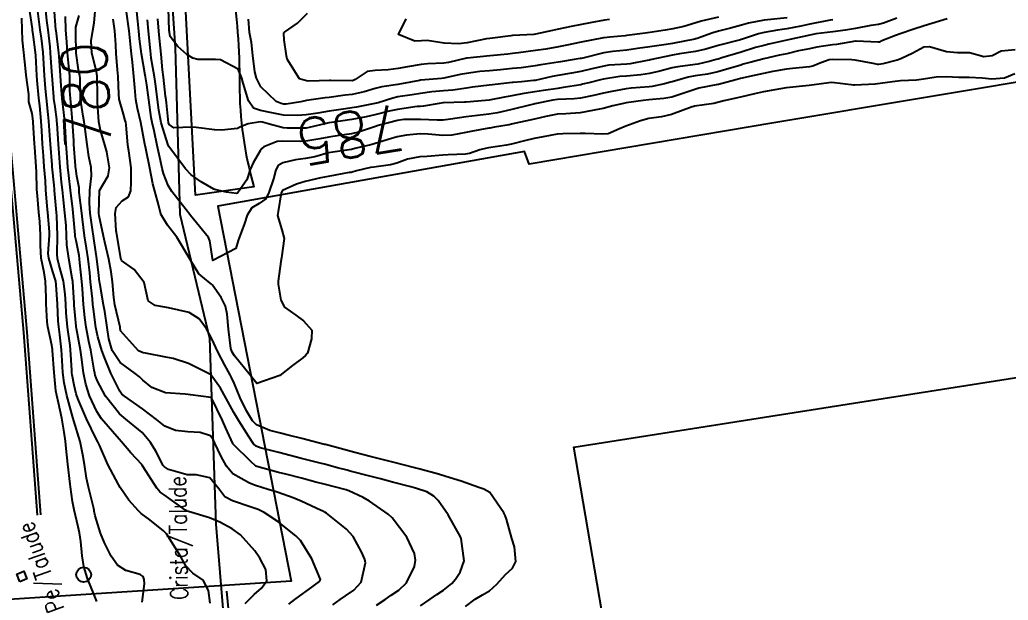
# Model space of a CAD drawing. Header units: metres. Extents: x 318500 to 325275, y 7408834 to 7428799.
# Drawn here: x 321575.7 to 321662.2, y 7423880.6 to 7423931.4 of the extents above; entities that cross this region are included whole.
import ezdxf
from ezdxf.enums import TextEntityAlignment as Align

# ---------------------------------------------------------------- set-up
doc = ezdxf.new("R2010")
doc.units = ezdxf.units.M
doc.header["$MEASUREMENT"] = 0
doc.linetypes.add('CONTINUO', pattern=[0])
for name, color, linetype in [('Canaleta de Drenagem', 151, 'Continuous'), ('Cotas', 45, 'Continuous'), ('Curvas de Nivel 1m', 11, 'Continuous'), ('Curvas de Nivel 5m', 15, 'Continuous'), ('Divisas', 45, 'Continuous'), ('Estação', 45, 'Continuous'), ('GABIÃO', 45, 'Continuous'), ('Postes', 20, 'Continuous'), ('Pórticos', 45, 'Continuous'), ('TEXTO', 45, 'Continuous'), ('Vias Primárias', 230, 'Continuous')]:
    doc.layers.add(name, color=color, linetype=linetype)
doc.styles.add('ROMANS', font='romans', dxfattribs={"height": 0.2})
doc.styles.add('Style-STANDARD', font='STANDARD.shx')

msp = doc.modelspace()

# ---------------------------------------------------------------- linework, layer by layer
at = {"layer": 'Canaleta de Drenagem'}
for points in [[(321577.194, 7423888.041), (321576.017, 7423904.022), (321574.325, 7423923.243), (321571.736, 7423956.374), (321570.634, 7423968.18), (321567.219, 7424003.22), (321566.6, 7424017.962), (321565.251, 7424039.721), (321562.988, 7424064.933), (321561.72, 7424085.302), (321560.327, 7424099.398), (321559.181, 7424105.144)], [(321577.493, 7423888.063), (321576.316, 7423904.047), (321574.624, 7423923.268), (321572.035, 7423956.4), (321570.933, 7423968.208), (321567.519, 7424003.24), (321566.9, 7424017.977), (321565.55, 7424039.743), (321563.287, 7424064.956), (321562.019, 7424085.326), (321560.624, 7424099.443), (321559.475, 7424105.203)]]:
    msp.add_lwpolyline(points, dxfattribs=at)
at = {"layer": 'Curvas de Nivel 1m', "flags": 128}
for points, elevation in [([(321595.393, 7423880.298), (321595.78, 7423880.69), (321596.182, 7423881.094), (321596.818, 7423881.653), (321597.281, 7423882.274), (321597.203, 7423883.268), (321596.666, 7423884.283), (321596.229, 7423884.9), (321594.973, 7423886.303), (321594.258, 7423886.839), (321593.177, 7423887.416), (321592.272, 7423887.787), (321590.42, 7423888.368), (321590.309, 7423888.398), (321590.28, 7423888.405), (321590.184, 7423888.467), (321588.294, 7423889.817), (321587.961, 7423890.059), (321587.663, 7423890.4), (321586.467, 7423892.279), (321586.366, 7423892.419), (321586.355, 7423892.444), (321586.331, 7423892.474), (321585.395, 7423893.488), (321584.553, 7423894.447), (321584.353, 7423894.677), (321582.821, 7423896.466), (321582.39, 7423897.125), (321581.775, 7423898.48), (321581.434, 7423899.498), (321581.23, 7423900.488), (321581.061, 7423901.881), (321580.97, 7423902.492), (321580.619, 7423904.368), (321580.594, 7423904.498), (321580.582, 7423904.589), (321580.5, 7423905.529), (321580.426, 7423906.418), (321580.424, 7423906.501), (321580.416, 7423906.597), (321580.293, 7423908.504), (321580.256, 7423908.792), (321579.94, 7423910.509), (321579.773, 7423911.704), (321579.741, 7423912.513), (321579.706, 7423913.411), (321579.61, 7423914.515), (321579.498, 7423915.656), (321579.4, 7423916.519), (321579.321, 7423917.184), (321579.194, 7423918.522), (321579.067, 7423920.152), (321579.042, 7423920.525), (321578.921, 7423922.333), (321578.908, 7423922.527), (321578.892, 7423922.688), (321578.743, 7423923.808), (321578.652, 7423924.531), (321578.641, 7423924.642), (321578.491, 7423926.533), (321578.471, 7423926.847), (321578.36, 7423928.535), (321578.309, 7423929.041), (321578.133, 7423930.537), (321578.038, 7423931.342), (321577.911, 7423932.539)], 777), ([(321599.214, 7423880.244), (321599.757, 7423880.656), (321600.181, 7423880.973), (321600.923, 7423881.489), (321601.909, 7423882.213), (321601.999, 7423882.415), (321601.233, 7423884.22), (321600.244, 7423885.802), (321599.831, 7423886.236), (321598.268, 7423887.481), (321597.057, 7423888.278), (321596.524, 7423888.528), (321596.283, 7423888.611), (321595.826, 7423888.753), (321594.29, 7423889.277), (321593.626, 7423889.653), (321593.099, 7423890.328), (321592.314, 7423891.3), (321591.107, 7423891.569), (321590.318, 7423891.558), (321588.676, 7423892.035), (321588.328, 7423892.256), (321588.221, 7423892.392), (321587.572, 7423893.631), (321587.109, 7423894.409), (321586.363, 7423895.285), (321584.931, 7423896.442), (321584.387, 7423896.92), (321583.161, 7423898.462), (321582.424, 7423899.823), (321582.253, 7423900.297), (321582.215, 7423900.473), (321582.176, 7423900.732), (321581.867, 7423902.479), (321581.718, 7423903.235), (321581.468, 7423904.485), (321581.348, 7423905.336), (321581.25, 7423906.489), (321581.154, 7423907.867), (321581.098, 7423908.492), (321580.93, 7423910.129), (321580.891, 7423910.495), (321580.848, 7423910.771), (321580.586, 7423912.084), (321580.52, 7423912.431), (321580.513, 7423912.501), (321580.511, 7423912.581), (321580.337, 7423914.504), (321580.304, 7423914.825), (321580.098, 7423916.508), (321579.941, 7423917.789), (321579.87, 7423918.512), (321579.8, 7423919.396), (321579.722, 7423920.515), (321579.656, 7423921.576), (321579.6, 7423922.517), (321579.521, 7423923.301), (321579.378, 7423924.521), (321579.246, 7423926.049), (321579.217, 7423926.523), (321579.093, 7423928.238), (321579.071, 7423928.526), (321579.047, 7423928.761), (321578.829, 7423930.469), (321578.822, 7423930.53), (321578.666, 7423932.532)], 778), ([(321610.743, 7423880.091), (321611.593, 7423880.665), (321612.185, 7423881.073), (321612.778, 7423881.477), (321613.502, 7423882.057), (321613.817, 7423882.441), (321614.21, 7423883.052), (321614.565, 7423884.045), (321614.311, 7423885.987), (321614.29, 7423886.049), (321614.251, 7423886.136), (321613.174, 7423888.061), (321612.292, 7423889.31), (321611.928, 7423889.707), (321611.29, 7423890.085), (321610.305, 7423890.41), (321609.893, 7423890.519), (321608.312, 7423890.939), (321607.24, 7423891.217), (321606.32, 7423891.456), (321604.602, 7423891.899), (321604.327, 7423891.971), (321603.473, 7423892.193), (321602.334, 7423892.487), (321601.967, 7423892.582), (321600.342, 7423892.997), (321599.333, 7423893.257), (321598.349, 7423893.513), (321596.699, 7423893.941), (321596.357, 7423894.084), (321596.137, 7423894.292), (321595.698, 7423894.965), (321594.844, 7423896.305), (321594.391, 7423897.035), (321593.696, 7423898.321), (321593.248, 7423899.158), (321592.43, 7423900.308), (321592.413, 7423900.323), (321592.364, 7423900.341), (321590.444, 7423901.326), (321589.08, 7423901.754), (321588.452, 7423901.878), (321586.657, 7423902.217), (321586.458, 7423902.263), (321586.048, 7423902.426), (321584.486, 7423904.171), (321584.445, 7423904.45), (321584.437, 7423904.504), (321583.989, 7423906.455), (321583.887, 7423907.089), (321583.775, 7423908.458), (321583.666, 7423909.347), (321583.452, 7423910.461), (321583.119, 7423911.931), (321583.002, 7423912.466), (321582.617, 7423914.261), (321582.584, 7423914.471), (321582.579, 7423914.512), (321582.65, 7423916.47), (321583.387, 7423917.739), (321583.521, 7423918.461), (321583.288, 7423919.867), (321583.112, 7423920.466), (321582.719, 7423921.747), (321582.594, 7423922.472), (321582.477, 7423924.204), (321582.456, 7423924.474), (321582.451, 7423924.778), (321582.445, 7423926.475), (321582.371, 7423926.892), (321581.968, 7423928.483), (321581.918, 7423929.581), (321582.059, 7423930.482), (321582.18, 7423931.14), (321582.278, 7423932.479)], 781), ([(321662.799, 7423926.671), (321661.907, 7423926.31), (321660.792, 7423926.217), (321659.933, 7423926.313), (321658.793, 7423926.366), (321657.898, 7423926.375), (321656.794, 7423926.411), (321655.915, 7423926.381), (321654.79, 7423926.21), (321654.19, 7423926.128), (321652.788, 7423926.059), (321652.329, 7423926.012), (321650.783, 7423925.803), (321650.573, 7423925.784), (321648.781, 7423925.679), (321648.701, 7423925.681), (321646.785, 7423925.921), (321646.507, 7423925.901), (321644.78, 7423925.65), (321642.778, 7423925.467), (321641.284, 7423925.186), (321640.774, 7423925.1), (321640.002, 7423924.941), (321638.769, 7423924.626), (321637.324, 7423924.31), (321636.764, 7423924.16), (321636.44, 7423924.087), (321634.751, 7423923.846), (321634.695, 7423923.836), (321634.551, 7423923.783), (321632.743, 7423923.125), (321631.846, 7423922.928), (321630.739, 7423922.77), (321630.007, 7423922.578), (321628.733, 7423922.112), (321628.18, 7423921.868), (321627.181, 7423921.425), (321626.723, 7423921.39), (321625.179, 7423921.457), (321624.723, 7423921.454), (321623.216, 7423921.441), (321622.722, 7423921.405), (321621.501, 7423921.176), (321620.716, 7423921.021), (321619.868, 7423920.828), (321618.708, 7423920.526), (321618.276, 7423920.434), (321616.703, 7423920.192), (321616.558, 7423920.167), (321615.944, 7423920.031), (321615.044, 7423919.695), (321614.694, 7423919.641), (321613.169, 7423919.597), (321612.692, 7423919.558), (321611.329, 7423919.455), (321610.69, 7423919.41), (321609.6, 7423919.203), (321608.681, 7423918.872), (321608.109, 7423918.708), (321606.675, 7423918.519), (321606.369, 7423918.469), (321605.145, 7423918.175), (321604.778, 7423918.07), (321604.669, 7423918.052), (321604.517, 7423918.031), (321602.665, 7423917.705), (321602.025, 7423917.581), (321600.66, 7423917.25), (321599.884, 7423917.021), (321598.652, 7423916.462), (321598.56, 7423916.261), (321598.274, 7423914.617), (321598.215, 7423914.266), (321598.602, 7423913.034), (321598.808, 7423912.258), (321598.573, 7423910.584), (321598.51, 7423910.261), (321598.286, 7423908.522), (321598.284, 7423908.264), (321598.519, 7423906.877), (321598.834, 7423906.255), (321599.818, 7423905.555), (321600.498, 7423905.052), (321601.236, 7423904.223), (321601.218, 7423903.483), (321600.854, 7423902.226), (321600.683, 7423902.003), (321600.454, 7423901.825), (321599.554, 7423901.133), (321598.43, 7423900.26), (321596.423, 7423899.555), (321595.834, 7423900.296), (321594.455, 7423902.001), (321594.25, 7423902.313), (321594.143, 7423902.637), (321593.943, 7423904.318), (321593.83, 7423905.647), (321593.669, 7423906.323), (321593.28, 7423907.087), (321592.537, 7423908.172), (321592.459, 7423908.262), (321592.335, 7423908.343), (321591.348, 7423909.155), (321590.594, 7423910.37), (321590.586, 7423910.386), (321590.571, 7423910.422), (321589.412, 7423912.382), (321588.606, 7423913.44), (321587.996, 7423914.399), (321587.797, 7423915.238), (321587.481, 7423916.408), (321587.298, 7423917.052), (321587.037, 7423918.414), (321586.696, 7423920.134), (321586.631, 7423920.421), (321586.611, 7423920.512), (321586.255, 7423922.427), (321585.965, 7423923.654), (321585.825, 7423924.434), (321585.728, 7423925.473), (321585.642, 7423926.437), (321585.529, 7423927.709), (321585.436, 7423928.441), (321585.376, 7423929.002), (321585.245, 7423930.444), (321584.985, 7423932.321)], 783), ([(321662.83, 7423928.773), (321661.6, 7423928.657), (321660.822, 7423928.262), (321660.088, 7423928.184), (321658.826, 7423928.515), (321657.774, 7423928.532), (321656.827, 7423928.604), (321655.311, 7423929.034), (321654.833, 7423929.023), (321653.869, 7423928.49), (321652.817, 7423927.985), (321652.497, 7423927.871), (321651.238, 7423927.566), (321650.883, 7423927.495), (321650.809, 7423927.498), (321650.396, 7423927.576), (321648.814, 7423927.877), (321648.514, 7423927.903), (321646.815, 7423927.93), (321646.541, 7423927.897), (321645.812, 7423927.635), (321645.102, 7423927.349), (321644.804, 7423927.282), (321643.316, 7423927.159), (321642.801, 7423927.094), (321641.615, 7423926.875), (321640.795, 7423926.705), (321639.981, 7423926.524), (321638.788, 7423926.261), (321638.363, 7423926.16), (321636.837, 7423925.759), (321636.78, 7423925.748), (321635.135, 7423925.418), (321634.773, 7423925.321), (321633.64, 7423924.924), (321632.763, 7423924.653), (321632.064, 7423924.517), (321630.758, 7423924.395), (321630.253, 7423924.35), (321628.754, 7423924.139), (321628.519, 7423924.098), (321627.591, 7423923.877), (321626.748, 7423923.653), (321626.429, 7423923.577), (321624.744, 7423923.282), (321623.486, 7423923.189), (321622.742, 7423923.142), (321621.738, 7423922.953), (321620.737, 7423922.713), (321619.093, 7423922.354), (321618.733, 7423922.27), (321618.508, 7423922.226), (321617.244, 7423922.015), (321616.814, 7423921.934), (321616.728, 7423921.915), (321615.146, 7423921.621), (321614.722, 7423921.536), (321613.483, 7423921.304), (321612.718, 7423921.286), (321611.408, 7423921.405), (321610.72, 7423921.417), (321609.51, 7423921.326), (321608.716, 7423921.177), (321607.927, 7423920.927), (321606.706, 7423920.56), (321606.39, 7423920.478), (321605.126, 7423920.176), (321604.792, 7423920.086), (321604.698, 7423920.064), (321603.067, 7423919.832), (321602.693, 7423919.756), (321601.49, 7423919.426), (321600.685, 7423919.262), (321599.793, 7423919.139), (321598.679, 7423918.888), (321598.292, 7423918.65), (321598.094, 7423918.269), (321597.869, 7423917.479), (321597.466, 7423916.278), (321597.201, 7423915.723), (321596.635, 7423915.314), (321595.981, 7423914.946), (321595.569, 7423914.301), (321595.348, 7423913.563), (321594.862, 7423912.307), (321594.794, 7423912.101), (321594.581, 7423911.392), (321592.57, 7423910.34), (321592.306, 7423912.063), (321592.178, 7423912.346), (321590.619, 7423914.275), (321590.539, 7423914.371), (321590.233, 7423914.767), (321588.969, 7423916.387), (321588.655, 7423916.908), (321588.236, 7423917.967), (321588.131, 7423918.398), (321587.985, 7423919.096), (321587.702, 7423920.405), (321587.437, 7423921.691), (321587.258, 7423922.412), (321587.171, 7423922.85), (321586.955, 7423924.417), (321586.769, 7423925.71), (321586.662, 7423926.422), (321586.635, 7423926.57), (321586.306, 7423928.428), (321586.153, 7423929.76), (321586.088, 7423930.431), (321585.984, 7423931.291), (321585.886, 7423932.435)], 784), ([(321646.858, 7423931.419), (321646.617, 7423931.383), (321644.854, 7423931.036), (321644.052, 7423930.866), (321642.844, 7423930.63), (321642.028, 7423930.503), (321640.839, 7423930.305), (321640.354, 7423930.19), (321638.951, 7423929.728), (321638.83, 7423929.688), (321638.769, 7423929.671), (321636.824, 7423929.156), (321635.743, 7423928.849), (321634.819, 7423928.634), (321633.436, 7423928.421), (321632.815, 7423928.312), (321630.87, 7423927.899), (321630.81, 7423927.886), (321630.769, 7423927.881), (321630.587, 7423927.842), (321629.101, 7423927.561), (321628.805, 7423927.526), (321627.253, 7423927.434), (321626.802, 7423927.368), (321625.625, 7423927.08), (321624.795, 7423926.894), (321623.978, 7423926.743), (321622.789, 7423926.538), (321622.292, 7423926.443), (321620.782, 7423926.114), (321620.658, 7423926.095), (321619.598, 7423925.988), (321618.856, 7423925.921), (321618.779, 7423925.91), (321617.064, 7423925.729), (321616.775, 7423925.69), (321615.308, 7423925.506), (321614.771, 7423925.43), (321613.574, 7423925.262), (321612.767, 7423925.191), (321611.746, 7423925.11), (321610.763, 7423924.973), (321610.025, 7423924.847), (321608.758, 7423924.656), (321608.326, 7423924.567), (321607.036, 7423924.156), (321606.749, 7423924.084), (321605.15, 7423923.772), (321604.745, 7423923.699), (321604.17, 7423923.615), (321602.742, 7423923.41), (321601.761, 7423923.246), (321600.739, 7423923.093), (321599.965, 7423923.021), (321598.738, 7423923.069), (321597.744, 7423923.279), (321596.742, 7423923.485), (321596.114, 7423923.67), (321595.683, 7423924.306), (321595.224, 7423925.862), (321595.096, 7423926.315), (321594.792, 7423927.093), (321593.23, 7423927.909), (321592.804, 7423927.934), (321591.238, 7423927.929), (321590.805, 7423928.055), (321590.275, 7423928.375), (321589.499, 7423929.066), (321588.826, 7423929.959), (321588.764, 7423930.336), (321588.756, 7423930.401), (321588.753, 7423930.478), (321588.677, 7423932.402)], 787), ([(321582.409, 7423880.468), (321582.179, 7423881.044), (321581.582, 7423882.479), (321581.258, 7423883.531), (321581.134, 7423884.486), (321581.012, 7423885.715), (321580.881, 7423886.491), (321580.774, 7423887.011), (321580.425, 7423888.498), (321580.281, 7423889.222), (321580.092, 7423890.503), (321580.062, 7423890.746), (321579.876, 7423892.507), (321579.721, 7423893.887), (321579.666, 7423894.51), (321579.557, 7423895.317), (321579.328, 7423896.516), (321579.045, 7423897.876), (321578.894, 7423898.523), (321578.818, 7423898.928), (321578.66, 7423900.527), (321578.526, 7423902.462), (321578.523, 7423902.529), (321578.466, 7423902.91), (321578.121, 7423904.534), (321578.053, 7423904.975), (321577.96, 7423906.535), (321577.954, 7423907.1), (321577.903, 7423908.536), (321577.79, 7423909.299), (321577.544, 7423910.54), (321577.46, 7423911.662), (321577.476, 7423912.541), (321577.41, 7423913.74), (321577.337, 7423914.543), (321577.196, 7423915.99), (321577.163, 7423916.545), (321577.12, 7423918.091), (321577.098, 7423918.546), (321576.978, 7423920.265), (321576.959, 7423920.547), (321576.827, 7423922.45), (321576.821, 7423922.549), (321576.737, 7423923.207), (321576.438, 7423924.245), (321576.436, 7423924.555), (321576.437, 7423924.872), (321576.208, 7423926.559), (321576.158, 7423927.191), (321576.017, 7423928.562), (321575.892, 7423929.635), (321575.876, 7423930.564), (321575.848, 7423931.562)], 774), ([(321592.33, 7423880.338), (321592.187, 7423881.444), (321591.709, 7423882.347), (321590.811, 7423882.966), (321590.212, 7423883.591), (321589.754, 7423884.375), (321589.01, 7423885.611), (321588.494, 7423886.388), (321588.254, 7423886.668), (321587.047, 7423887.63), (321586.276, 7423888.181), (321586.156, 7423888.3), (321586.047, 7423888.423), (321585.203, 7423889.355), (321584.455, 7423890.448), (321584.304, 7423890.706), (321583.363, 7423892.46), (321582.644, 7423894.17), (321582.49, 7423894.469), (321582.354, 7423894.713), (321581.502, 7423896.483), (321580.803, 7423898.095), (321580.639, 7423898.497), (321580.583, 7423898.668), (321580.419, 7423899.407), (321580.247, 7423900.322), (321580.225, 7423900.503), (321580.21, 7423900.727), (321580.106, 7423902.505), (321580.066, 7423902.906), (321579.847, 7423904.51), (321579.732, 7423905.741), (321579.684, 7423906.512), (321579.64, 7423907.396), (321579.481, 7423908.516), (321579.083, 7423910.002), (321578.947, 7423910.524), (321578.929, 7423910.88), (321578.97, 7423912.524), (321578.907, 7423914.235), (321578.883, 7423914.526), (321578.706, 7423916.473), (321578.699, 7423916.529), (321578.694, 7423916.573), (321578.654, 7423916.945), (321578.496, 7423918.532), (321578.479, 7423918.726), (321578.354, 7423920.533), (321578.324, 7423920.915), (321578.213, 7423922.535), (321578.157, 7423923.115), (321577.998, 7423924.538), (321577.916, 7423925.385), (321577.828, 7423926.54), (321577.765, 7423927.571), (321577.691, 7423928.541), (321577.546, 7423929.82), (321577.451, 7423930.544), (321577.228, 7423932.172)], 776), ([(321603.078, 7423880.196), (321603.719, 7423880.645), (321604.182, 7423880.965), (321604.904, 7423881.454), (321605.568, 7423882.159), (321605.926, 7423883.864), (321605.872, 7423884.155), (321605.611, 7423884.778), (321604.843, 7423886.171), (321604.259, 7423886.803), (321602.53, 7423888.206), (321602.376, 7423888.304), (321602.281, 7423888.346), (321602.047, 7423888.448), (321600.29, 7423889.256), (321599.597, 7423889.544), (321598.297, 7423890.006), (321598.104, 7423890.069), (321597.419, 7423890.273), (321596.305, 7423890.626), (321595.772, 7423890.832), (321594.32, 7423891.643), (321593.753, 7423892.319), (321593.256, 7423893.238), (321592.73, 7423894.334), (321592.615, 7423894.597), (321592.36, 7423894.984), (321591.446, 7423895.272), (321590.364, 7423895.332), (321589.296, 7423895.451), (321588.372, 7423895.828), (321587.639, 7423896.401), (321586.394, 7423897.346), (321584.816, 7423898.444), (321584.598, 7423898.633), (321584.414, 7423898.892), (321583.633, 7423900.458), (321583.07, 7423901.845), (321582.838, 7423902.466), (321582.478, 7423903.664), (321582.318, 7423904.473), (321582.103, 7423906.073), (321582.068, 7423906.477), (321582.024, 7423906.971), (321581.856, 7423908.48), (321581.778, 7423909.256), (321581.649, 7423910.484), (321581.506, 7423911.413), (321581.328, 7423912.489), (321581.146, 7423913.958), (321581.077, 7423914.493), (321580.85, 7423916.294), (321580.848, 7423916.497), (321580.854, 7423916.699), (321580.662, 7423917.724), (321580.56, 7423918.393), (321580.549, 7423918.502), (321580.539, 7423918.635), (321580.402, 7423920.504), (321580.383, 7423920.827), (321580.288, 7423922.507), (321580.156, 7423923.921), (321580.088, 7423924.51), (321580.042, 7423925.23), (321580.026, 7423926.511), (321579.962, 7423927.343), (321579.838, 7423928.515), (321579.781, 7423929.477), (321579.701, 7423930.517), (321579.662, 7423931.704)], 779), ([(321614.679, 7423880.042), (321615.529, 7423880.68), (321616.186, 7423881.063), (321616.792, 7423881.41), (321617.448, 7423882.001), (321618.208, 7423882.827), (321618.793, 7423883.405), (321619.109, 7423883.981), (321618.973, 7423885.255), (321618.756, 7423885.992), (321618.275, 7423887.679), (321618.163, 7423888.001), (321618.043, 7423888.242), (321616.819, 7423890.015), (321616.304, 7423890.312), (321615.866, 7423890.467), (321614.314, 7423890.998), (321612.96, 7423891.424), (321612.323, 7423891.612), (321610.59, 7423892.096), (321610.331, 7423892.164), (321610.243, 7423892.19), (321608.338, 7423892.678), (321607.618, 7423892.86), (321606.345, 7423893.183), (321604.987, 7423893.534), (321604.353, 7423893.698), (321602.444, 7423894.209), (321602.38, 7423894.23), (321602.36, 7423894.232), (321602.335, 7423894.235), (321600.365, 7423894.74), (321599.169, 7423895.049), (321598.37, 7423895.253), (321597.56, 7423895.461), (321596.376, 7423895.933), (321596.033, 7423896.293), (321595.525, 7423897.167), (321594.962, 7423898.304), (321594.423, 7423899.581), (321594.207, 7423900.092), (321594.092, 7423900.315), (321593.606, 7423901.159), (321593.006, 7423902.332), (321592.477, 7423903.465), (321592.006, 7423904.347), (321591.361, 7423905.219), (321590.504, 7423905.782), (321588.695, 7423906.201), (321588.508, 7423906.222), (321588.358, 7423906.242), (321587.51, 7423906.405), (321586.892, 7423906.791), (321586.54, 7423908.42), (321585.666, 7423909.542), (321584.568, 7423910.336), (321584.525, 7423910.45), (321584.518, 7423910.504), (321584.177, 7423912.454), (321584.106, 7423912.946), (321584.002, 7423914.456), (321584.107, 7423914.976), (321584.637, 7423915.559), (321585.167, 7423915.917), (321585.393, 7423916.439), (321585.402, 7423917.183), (321585.408, 7423918.439), (321585.204, 7423919.93), (321585.116, 7423920.444), (321584.96, 7423922.213), (321584.93, 7423922.447), (321584.891, 7423922.607), (321584.737, 7423923.164), (321584.37, 7423924.454), (321584.319, 7423924.892), (321584.276, 7423926.455), (321584.216, 7423927.028), (321584.106, 7423928.457), (321584.064, 7423929.211), (321583.967, 7423930.459), (321583.848, 7423931.457)], 782), ([(321652.466, 7423931.554), (321651.296, 7423931.125), (321650.854, 7423931.009), (321650.175, 7423930.902), (321648.85, 7423930.642), (321647.958, 7423930.5), (321646.848, 7423930.372), (321645.385, 7423930.181), (321644.844, 7423930.083), (321643.084, 7423929.676), (321642.829, 7423929.619), (321641.246, 7423929.276), (321640.825, 7423929.179), (321640.09, 7423928.979), (321638.819, 7423928.589), (321637.136, 7423928.078), (321636.812, 7423927.981), (321636.637, 7423927.936), (321636.017, 7423927.768), (321635.051, 7423927.533), (321634.806, 7423927.494), (321633.297, 7423927.308), (321632.801, 7423927.206), (321631.706, 7423926.917), (321630.793, 7423926.709), (321630.049, 7423926.589), (321628.789, 7423926.488), (321628.219, 7423926.438), (321626.785, 7423926.222), (321626.514, 7423926.164), (321625.5, 7423925.909), (321624.931, 7423925.764), (321624.777, 7423925.73), (321623.236, 7423925.473), (321622.772, 7423925.411), (321621.513, 7423925.214), (321620.767, 7423925.094), (321619.798, 7423924.95), (321618.762, 7423924.767), (321618.117, 7423924.649), (321616.755, 7423924.383), (321616.44, 7423924.339), (321614.752, 7423924.212), (321614.601, 7423924.204), (321612.751, 7423924.143), (321612.695, 7423924.136), (321612.371, 7423924.084), (321610.999, 7423923.846), (321610.747, 7423923.836), (321610.469, 7423923.826), (321608.744, 7423923.571), (321608.019, 7423923.417), (321606.739, 7423923.099), (321605.979, 7423922.926), (321604.735, 7423922.676), (321602.95, 7423922.425), (321602.732, 7423922.387), (321601.986, 7423922.221), (321600.992, 7423921.97), (321600.725, 7423921.934), (321599.066, 7423921.916), (321598.725, 7423921.957), (321597.535, 7423922.278), (321596.908, 7423922.464), (321596.732, 7423922.48), (321595.648, 7423922.306), (321594.999, 7423922.042), (321594.724, 7423921.904), (321593.311, 7423921.744), (321592.721, 7423921.767), (321591.093, 7423921.996), (321590.724, 7423922.001), (321589.145, 7423921.964), (321588.728, 7423922.253), (321588.679, 7423922.391), (321588.499, 7423924.145), (321588.469, 7423924.394), (321588.432, 7423924.718), (321588.244, 7423926.398), (321588.168, 7423927.021), (321588.029, 7423928.402), (321587.929, 7423929.517), (321587.847, 7423930.41), (321587.76, 7423931.497)], 786), ([(321642.859, 7423931.601), (321641.142, 7423931.411), (321640.855, 7423931.372), (321639.46, 7423931.112), (321638.848, 7423930.956), (321637.903, 7423930.685), (321636.84, 7423930.408), (321636.341, 7423930.262), (321634.975, 7423929.779), (321634.866, 7423929.743), (321634.83, 7423929.735), (321634.772, 7423929.723), (321632.825, 7423929.354), (321632.261, 7423929.255), (321630.822, 7423929.055), (321629.765, 7423928.907), (321628.819, 7423928.768), (321627.586, 7423928.647), (321626.816, 7423928.533), (321624.961, 7423928.067), (321624.811, 7423928.032), (321624.718, 7423928.013), (321624.212, 7423927.926), (321623.008, 7423927.737), (321622.807, 7423927.708), (321621.288, 7423927.477), (321620.801, 7423927.398), (321619.564, 7423927.223), (321618.797, 7423927.139), (321617.76, 7423927.046), (321616.794, 7423926.958), (321615.95, 7423926.876), (321614.79, 7423926.72), (321614.235, 7423926.611), (321612.784, 7423926.315), (321612.576, 7423926.289), (321610.78, 7423926.125), (321610.757, 7423926.124), (321610.67, 7423926.102), (321609.098, 7423925.802), (321608.774, 7423925.75), (321607.366, 7423925.556), (321606.769, 7423925.402), (321605.83, 7423925.103), (321604.761, 7423924.886), (321604.143, 7423924.806), (321602.756, 7423924.622), (321602.398, 7423924.573), (321600.752, 7423924.345), (321600.662, 7423924.33), (321600.259, 7423924.245), (321598.971, 7423924.035), (321598.748, 7423924.035), (321598.562, 7423924.077), (321598.124, 7423924.269), (321596.769, 7423925.54), (321596.387, 7423926.296), (321596.239, 7423926.848), (321596.059, 7423928.301), (321595.935, 7423929.417), (321595.78, 7423930.306), (321595.697, 7423931.458)], 788), ([(321636.859, 7423931.66), (321635.341, 7423931.287), (321634.85, 7423931.146), (321633.801, 7423930.84), (321632.842, 7423930.617), (321632.162, 7423930.498), (321630.837, 7423930.307), (321630.43, 7423930.25), (321628.833, 7423930.034), (321628.679, 7423930.015), (321627.319, 7423929.883), (321626.829, 7423929.833), (321626.762, 7423929.824), (321624.825, 7423929.444), (321623.571, 7423929.184), (321622.821, 7423929.04), (321621.72, 7423928.858), (321620.817, 7423928.714), (321619.333, 7423928.51), (321618.815, 7423928.456), (321618.399, 7423928.42), (321616.812, 7423928.257), (321614.824, 7423928.064), (321614.765, 7423928.051), (321613.2, 7423927.678), (321612.803, 7423927.618), (321611.351, 7423927.545), (321610.801, 7423927.495), (321609.623, 7423927.292), (321608.795, 7423927.144), (321607.907, 7423927.029), (321606.792, 7423926.979), (321606.076, 7423926.882), (321605.038, 7423926.177), (321604.865, 7423926.093), (321604.778, 7423926.08), (321602.888, 7423926.099), (321602.778, 7423926.099), (321600.965, 7423926.05), (321600.777, 7423926.061), (321600.166, 7423926.246), (321599.082, 7423927.981), (321599.006, 7423928.258), (321598.824, 7423929.671), (321598.784, 7423930.215), (321598.788, 7423930.261), (321598.8, 7423930.29), (321598.831, 7423930.326), (321599.967, 7423931.125), (321600.857, 7423932.008)], 789)]:
    msp.add_lwpolyline(points, dxfattribs=dict(at, elevation=elevation))
at = {"layer": 'Curvas de Nivel 5m', "flags": 128}
for points, elevation in [([(321586.366, 7423880.417), (321586.579, 7423882.029), (321586.546, 7423882.415), (321586.449, 7423882.663), (321586.204, 7423882.833), (321584.951, 7423883.183), (321584.212, 7423883.657), (321583.648, 7423884.456), (321583.075, 7423885.624), (321582.735, 7423886.465), (321582.265, 7423887.973), (321582.181, 7423888.383), (321582.168, 7423888.472), (321582.128, 7423888.616), (321581.664, 7423890.48), (321581.509, 7423891.285), (321581.322, 7423892.485), (321581.18, 7423893.329), (321580.931, 7423894.491), (321580.377, 7423896.299), (321580.323, 7423896.501), (321580.3, 7423896.582), (321579.769, 7423898.51), (321579.542, 7423899.634), (321579.441, 7423900.515), (321579.37, 7423901.592), (321579.304, 7423902.517), (321579.164, 7423903.835), (321579.075, 7423904.521), (321579.032, 7423905.058), (321578.949, 7423906.523), (321578.856, 7423908.204), (321578.802, 7423908.526), (321578.552, 7423909.333), (321578.192, 7423910.534), (321578.154, 7423910.954), (321578.268, 7423912.533), (321578.268, 7423912.861), (321578.115, 7423914.535), (321578.064, 7423915.1), (321577.945, 7423916.537), (321577.896, 7423917.3), (321577.802, 7423918.539), (321577.726, 7423919.498), (321577.656, 7423920.54), (321577.576, 7423921.682), (321577.515, 7423922.542), (321577.401, 7423923.886), (321577.336, 7423924.544), (321577.187, 7423926.132), (321577.159, 7423926.546), (321577.063, 7423928.29), (321577.039, 7423928.548), (321576.826, 7423930.14), (321576.771, 7423930.493), (321576.767, 7423930.551), (321576.763, 7423930.619), (321576.467, 7423932.556)], 775), ([(321606.903, 7423880.143), (321607.654, 7423880.659), (321608.183, 7423881.022), (321608.841, 7423881.47), (321609.519, 7423882.11), (321610.214, 7423883.535), (321610.309, 7423884.099), (321610.229, 7423884.673), (321609.567, 7423886.11), (321608.275, 7423887.807), (321607.906, 7423888.134), (321606.291, 7423889.259), (321605.729, 7423889.593), (321604.469, 7423890.177), (321604.301, 7423890.232), (321604.234, 7423890.248), (321602.308, 7423890.748), (321601.596, 7423890.932), (321600.315, 7423891.263), (321598.957, 7423891.614), (321598.323, 7423891.778), (321596.404, 7423892.289), (321596.331, 7423892.33), (321595.905, 7423892.726), (321594.359, 7423894.235), (321594.328, 7423894.279), (321594.314, 7423894.311), (321593.706, 7423895.656), (321593.406, 7423896.325), (321592.436, 7423898.314), (321592.424, 7423898.34), (321590.61, 7423898.565), (321590.412, 7423898.6), (321590.148, 7423898.637), (321588.414, 7423898.751), (321587.216, 7423899.206), (321586.424, 7423899.852), (321586.151, 7423900.148), (321585.766, 7423900.43), (321584.444, 7423901.399), (321583.76, 7423902.457), (321583.454, 7423903.481), (321583.311, 7423904.462), (321583.095, 7423905.873), (321582.987, 7423906.465), (321582.655, 7423908.353), (321582.64, 7423908.469), (321582.552, 7423909.3), (321582.418, 7423910.472), (321582.167, 7423912.057), (321582.099, 7423912.477), (321582.022, 7423913.055), (321581.83, 7423914.482), (321581.751, 7423915.366), (321581.799, 7423916.483), (321581.94, 7423917.758), (321581.902, 7423918.482), (321581.711, 7423919.458), (321581.552, 7423920.487), (321581.374, 7423921.837), (321581.282, 7423922.492), (321581.208, 7423922.966), (321580.985, 7423924.496), (321580.944, 7423926.331), (321580.928, 7423926.498), (321580.788, 7423927.047), (321580.594, 7423928.503), (321580.564, 7423930.241), (321580.558, 7423930.504), (321580.564, 7423930.774), (321580.849, 7423931.778)], 780), ([(321656.86, 7423931.49), (321654.854, 7423930.875), (321653.879, 7423930.563), (321652.847, 7423930.216), (321652.361, 7423930.038), (321651.159, 7423929.567), (321650.941, 7423929.466), (321650.838, 7423929.449), (321648.896, 7423929.542), (321648.839, 7423929.54), (321647.189, 7423929.263), (321646.834, 7423929.217), (321645.465, 7423929.006), (321644.828, 7423928.875), (321643.845, 7423928.685), (321642.818, 7423928.448), (321642.197, 7423928.305), (321640.813, 7423928.009), (321639.698, 7423927.717), (321639.017, 7423927.517), (321638.806, 7423927.455), (321637.496, 7423927.053), (321636.797, 7423926.86), (321635.897, 7423926.665), (321634.791, 7423926.505), (321634.184, 7423926.394), (321632.783, 7423925.987), (321632.647, 7423925.947), (321632.115, 7423925.82), (321631.045, 7423925.567), (321630.775, 7423925.532), (321629.21, 7423925.419), (321628.773, 7423925.365), (321627.503, 7423925.145), (321626.766, 7423924.985), (321625.887, 7423924.779), (321624.759, 7423924.547), (321624.2, 7423924.484), (321622.757, 7423924.425), (321622.331, 7423924.372), (321620.751, 7423924.058), (321620.681, 7423924.041), (321620.398, 7423923.975), (321618.746, 7423923.551), (321617.481, 7423923.274), (321616.741, 7423923.15), (321615.738, 7423923.033), (321614.739, 7423922.91), (321613.388, 7423922.722), (321612.736, 7423922.634), (321612.199, 7423922.622), (321610.736, 7423922.688), (321609.287, 7423922.673), (321608.735, 7423922.587), (321607.028, 7423922.156), (321606.805, 7423922.082), (321606.728, 7423922.053), (321605.319, 7423921.576), (321604.719, 7423921.43), (321603.633, 7423921.279), (321602.714, 7423921.145), (321601.936, 7423920.997), (321600.708, 7423920.784), (321600.204, 7423920.748), (321598.708, 7423920.792), (321598.204, 7423920.772), (321597.025, 7423920.285), (321596.85, 7423920.136), (321596.695, 7423919.929), (321596.082, 7423918.896), (321595.841, 7423918.298), (321595.547, 7423917.415), (321594.796, 7423916.309), (321594.714, 7423916.244), (321594.649, 7423916.217), (321593.769, 7423916.323), (321592.834, 7423916.519), (321592.653, 7423916.591), (321591.536, 7423917.234), (321590.665, 7423917.846), (321590.178, 7423918.375), (321588.699, 7423920.315), (321588.674, 7423920.39), (321588.659, 7423920.433), (321588.037, 7423922.4), (321587.827, 7423923.49), (321587.713, 7423924.406), (321587.562, 7423925.615), (321587.449, 7423926.41), (321587.168, 7423928.051), (321587.119, 7423928.415), (321587.094, 7423928.699), (321586.939, 7423930.419), (321586.845, 7423931.42)], 785), ([(321627.306, 7423931.43), (321626.852, 7423931.375), (321625.618, 7423931.138), (321624.846, 7423931.001), (321623.937, 7423930.835), (321622.84, 7423930.592), (321622.309, 7423930.476), (321620.833, 7423930.167), (321620.663, 7423930.142), (321618.83, 7423930.029), (321618.804, 7423930.027), (321618.651, 7423930.002), (321617.044, 7423929.802), (321616.828, 7423929.777), (321616.541, 7423929.738), (321614.824, 7423929.406), (321614.065, 7423929.304), (321612.823, 7423929.371), (321611.324, 7423929.596), (321610.825, 7423929.583), (321610.264, 7423929.548), (321608.83, 7423930.13), (321609.484, 7423931.487)], 790)]:
    msp.add_lwpolyline(points, dxfattribs=dict(at, elevation=elevation))
at = {"layer": 'Divisas'}
msp.add_lwpolyline([(321549.955, 7424228.446), (321554.972, 7424176.94), (321557.337, 7424160.949), (321562.892, 7424138.398), (321568.862, 7424112.827), (321569.47, 7424084.912), (321575.127, 7424019.549), (321579.879, 7423975.661), (321588.438, 7423976.499), (321587.076, 7423961.02), (321589.266, 7423928.967), (321589.677, 7423914.384), (321592.279, 7423903.548), (321592.828, 7423887.244), (321595.698, 7423852.683), (321597.996, 7423819.565), (321600.14, 7423779.854), (321601.488, 7423755.684), (321610.122, 7423705.794), (321622.803, 7423636.332), (321629.218, 7423617.989), (321638.93, 7423596.581), (321626.646, 7423589.267), (321628.28, 7423586.522)], dxfattribs=at)
at = {"layer": 'Estação'}
for points in [[(321693.956, 7423931.13), (321641.689, 7423922.395), (321620.262, 7423918.759), (321619.869, 7423919.875), (321592.987, 7423915.1), (321599.417, 7423882.251), (321538.32, 7423878.279), (321538.222, 7423876.469), (321532.245, 7423875.882), (321533.226, 7423866.712), (321525.478, 7423866.858), (321514.597, 7423875.868), (321508.127, 7423893.561), (321497.757, 7423898.668)], [(321546.918, 7423865.271), (321600.433, 7423868.95), (321602.074, 7423863.161), (321628.714, 7423867.483), (321624.168, 7423893.992), (321672.621, 7423901.594)]]:
    msp.add_lwpolyline(points, dxfattribs=at)
at = {"layer": 'GABIÃO', "linetype": 'CONTINUO'}
msp.add_polyline3d([(321595.332, 7423865.291, 775.782), (321593.789, 7423881.376, 775.937)], dxfattribs=at)
at = {"layer": 'Postes'}
msp.add_circle((321581.25, 7423882.824), 0.645, dxfattribs=at)
at = {"layer": 'Pórticos'}
msp.add_lwpolyline([(321575.671, 7423882.208), (321575.407, 7423882.875), (321576.022, 7423883.118), (321576.285, 7423882.451)], close=True, dxfattribs=at)
at = {"layer": 'Vias Primárias'}
msp.add_lwpolyline([(321594.214, 7423934.794, -0.039951), (321594.9, 7423925.78, 0.072046), (321596.165, 7423916.792), (321591.045, 7423916.054), (321589.88, 7423938.285, -0.370728)], format="xyb", dxfattribs=at)

# ---------------------------------------------------------------- texts
at = {"layer": 'Cotas', "style": 'Style-STANDARD'}
for s, rotation, p in [('780', 92.90802, (321581.444, 7423924.818, 780)), ('785', 189.25805, (321604.608, 7423921.356, 785))]:
    msp.add_text(s, height=4, rotation=rotation, dxfattribs=at).set_placement(p, align=Align.MIDDLE_CENTER)
at = {"layer": 'TEXTO', "style": 'ROMANS', "width": 0.8}
for s, rotation, p in [('Crista/Talude', 90.89931, (321590.372, 7423880.612)), ('Pé/Talude', 109.64572, (321579.571, 7423879.829))]:
    msp.add_text(s, height=1.5, rotation=rotation, dxfattribs=at).set_placement(p)

doc.saveas('drawing.dxf')
